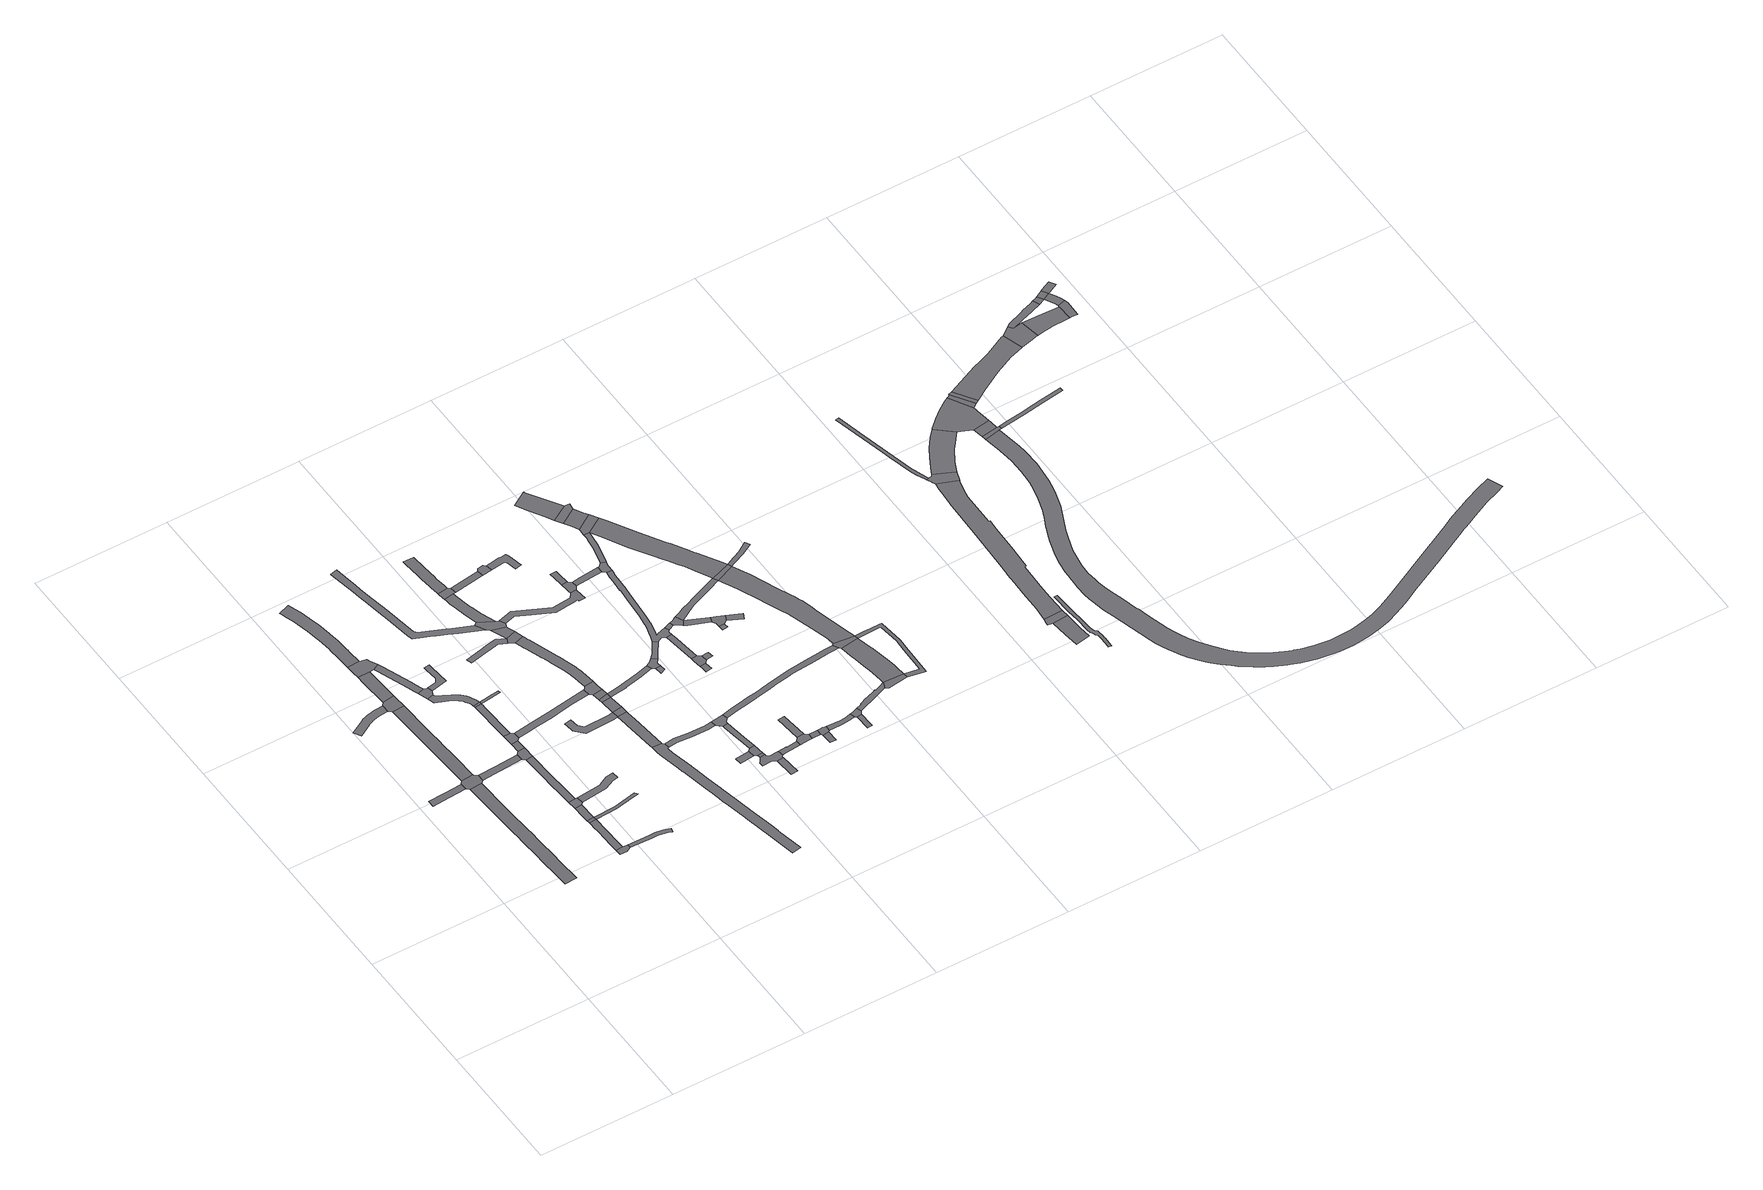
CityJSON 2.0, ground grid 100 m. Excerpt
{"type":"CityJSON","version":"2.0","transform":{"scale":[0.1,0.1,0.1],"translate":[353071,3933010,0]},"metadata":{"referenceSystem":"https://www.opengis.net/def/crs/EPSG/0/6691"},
"CityObjects":{
"road1":{"type":"Road","attributes":{"RoadStructureAttribute.sectionType":"1"},"geometry":[{"type":"MultiSurface","lod":"1","boundaries":[[[0,1,2,3,4,5]]]}]},
"road2":{"type":"Road","attributes":{"RoadStructureAttribute.sectionType":"1"},"geometry":[{"type":"MultiSurface","lod":"1","boundaries":[[[6,7,8,9,10,11,12,13,14,15,16,17,18,19,20,21,22,23,24,25,26,27,28,29,30,31,32]]]}]},
"road3":{"type":"Road","attributes":{"RoadStructureAttribute.sectionType":"1"},"geometry":[{"type":"MultiSurface","lod":"1","boundaries":[[[33,34,35,36,37,38,39,40,41,42,43,44,45,46,47,48,49,50,51,52,53]]]}]},
"road4":{"type":"Road","geometry":[{"type":"MultiSurface","lod":"1","boundaries":[[[4,18,17,54,55,56,57,58,5]]]}]},
"road5":{"type":"Road","attributes":{"RoadStructureAttribute.sectionType":"1"},"geometry":[{"type":"MultiSurface","lod":"1","boundaries":[[[59,60,61,62,63,64,65,66,58,57,67,68,69,70,71,72,73,74]]]}]},
"road6":{"type":"Road","geometry":[{"type":"MultiSurface","lod":"1","boundaries":[[[75,76,77,78,79,80]]]}]},
"road7":{"type":"Road","geometry":[{"type":"MultiSurface","lod":"1","boundaries":[[[81,82,83,53,52,59,74]]]}]},
"road8":{"type":"Road","attributes":{"RoadStructureAttribute.sectionType":"1"},"geometry":[{"type":"MultiSurface","lod":"1","boundaries":[[[78,84,85,86,87,88,89,90,91,92,93,94,79]]]}]},
"road9":{"type":"Road","attributes":{"RoadStructureAttribute.sectionType":"1"},"geometry":[{"type":"MultiSurface","lod":"1","boundaries":[[[54,95,96,97,98,55]]]}]},
"road10":{"type":"Road","attributes":{"RoadStructureAttribute.sectionType":"1"},"geometry":[{"type":"MultiSurface","lod":"1","boundaries":[[[99,100,83,82,101]]]}]},
"road11":{"type":"Road","geometry":[{"type":"MultiSurface","lod":"1","boundaries":[[[88,87,102,103]]]}]},
"road12":{"type":"Road","attributes":{"RoadStructureAttribute.sectionType":"1"},"geometry":[{"type":"MultiSurface","lod":"1","boundaries":[[[104,105,106,107,108,109,103,102]]]}]},
"road13":{"type":"Road","geometry":[{"type":"MultiSurface","lod":"1","boundaries":[[[110,106,105,111,112,113,114]]]}]},
"road14":{"type":"Road","geometry":[{"type":"MultiSurface","lod":"1","boundaries":[[[115,116,117,118,119,120,121,122,99,101]]]}]},
"road15":{"type":"Road","attributes":{"RoadStructureAttribute.sectionType":"1"},"geometry":[{"type":"MultiSurface","lod":"1","boundaries":[[[123,124,125,126,127,128,129,130,131,132,133,134,135,136,137,138,139,140,141,142,143,121,120,144,145,146,147,148,149,150,151,152,153,154,155,156,157,158,159,160,161,162,163]]]}]},
"road16":{"type":"Road","attributes":{"RoadStructureAttribute.sectionType":"1"},"geometry":[{"type":"MultiSurface","lod":"1","boundaries":[[[164,165,166,167,168,169,170,171,172,173,174,175,110,114]]]}]},
"road17":{"type":"Road","attributes":{"RoadStructureAttribute.sectionType":"1"},"geometry":[{"type":"MultiSurface","lod":"1","boundaries":[[[176,177,178,179,180,181,182,183,184,77,76]]]}]},
"road18":{"type":"Road","attributes":{"RoadStructureAttribute.sectionType":"1"},"geometry":[{"type":"MultiSurface","lod":"1","boundaries":[[[185,186,187,188,189,190,191,192,193,116,115]]]}]},
"road19":{"type":"Road","geometry":[{"type":"MultiSurface","lod":"1","boundaries":[[[97,96,170,169,194,195]]]}]},
"road20":{"type":"Road","geometry":[{"type":"MultiSurface","lod":"1","boundaries":[[[196,190,189,197,198,199,200]]]}]},
"road21":{"type":"Road","attributes":{"RoadStructureAttribute.sectionType":"1"},"geometry":[{"type":"MultiSurface","lod":"1","boundaries":[[[201,195,194,202]]]}]},
"road22":{"type":"Road","attributes":{"RoadStructureAttribute.sectionType":"1"},"geometry":[{"type":"MultiSurface","lod":"1","boundaries":[[[87,203,204,205,206,207,208,102]]]}]},
"road23":{"type":"Road","geometry":[{"type":"MultiSurface","lod":"1","boundaries":[[[209,210,211,212,201,202]]]}]},
"road24":{"type":"Road","attributes":{"RoadStructureAttribute.sectionType":"1"},"geometry":[{"type":"MultiSurface","lod":"1","boundaries":[[[197,213,214,215,216,217,218,219,220,221,222,223,224,225,226,227,228,229,230,231,232,233,234,235,236,237,238,239,240,241,198]]]}]},
"road25":{"type":"Road","attributes":{"RoadStructureAttribute.sectionType":"1"},"geometry":[{"type":"MultiSurface","lod":"1","boundaries":[[[111,242,243,244,245,246,247,248,249,112]]]}]},
"road26":{"type":"Road","attributes":{"RoadStructureAttribute.sectionType":"1"},"geometry":[{"type":"MultiSurface","lod":"1","boundaries":[[[250,251,252,253,254,255,212,211,256,257,258]]]}]},
"road27":{"type":"Road","attributes":{"RoadStructureAttribute.sectionType":"1"},"geometry":[{"type":"MultiSurface","lod":"1","boundaries":[[[199,259,260,261,262,263,264,265,266,200]]]}]},
"road28":{"type":"Road","geometry":[{"type":"MultiSurface","lod":"1","boundaries":[[[226,267,250,258,227]]]}]},
"road29":{"type":"Road","geometry":[{"type":"MultiSurface","lod":"1","boundaries":[[[258,268,269,270,271,272,227]]]}]},
"road30":{"type":"Road","attributes":{"RoadStructureAttribute.sectionType":"1"},"geometry":[{"type":"MultiSurface","lod":"1","boundaries":[[[209,273,274,275,276,277,278,279,280,281,282,210]]]}]},
"road31":{"type":"Road","attributes":{"RoadStructureAttribute.sectionType":"1"},"geometry":[{"type":"MultiSurface","lod":"1","boundaries":[[[283,284,285,286,287,288,289,290,291,292,293]]]}]},
"road32":{"type":"Road","attributes":{"RoadStructureAttribute.sectionType":"1"},"geometry":[{"type":"MultiSurface","lod":"1","boundaries":[[[294,295,296,297,298,299,300,301,302,303,304,305,306,307,308,309,310,311,312,313,314,315,316,317,318,319,320,321]]]}]},
"road33":{"type":"Road","attributes":{"RoadStructureAttribute.sectionType":"1"},"geometry":[{"type":"MultiSurface","lod":"1","boundaries":[[[322,323,324,325,326,327,328,329,330,331]]]}]},
"road34":{"type":"Road","attributes":{"RoadStructureAttribute.sectionType":"1"},"geometry":[{"type":"MultiSurface","lod":"1","boundaries":[[[332,333,334,335,336,337,338,339,340,341,342,343,344,345,346,347,348,349,350,351,352,353,354,355,356,357,358,359,360,361,362,363,364,365,366,367,368,369]]]}]},
"road35":{"type":"Road","geometry":[{"type":"MultiSurface","lod":"1","boundaries":[[[368,370,371,372,373,292,374,375,376,369]]]}]},
"road36":{"type":"Road","geometry":[{"type":"MultiSurface","lod":"1","boundaries":[[[377,378,293,292,373]]]}]},
"road37":{"type":"Road","attributes":{"RoadStructureAttribute.sectionType":"1"},"geometry":[{"type":"MultiSurface","lod":"1","boundaries":[[[378,379,380,381,293]]]}]},
"road38":{"type":"Road","geometry":[{"type":"MultiSurface","lod":"1","boundaries":[[[382,381,380,383]]]}]},
"road39":{"type":"Road","attributes":{"RoadStructureAttribute.sectionType":"1"},"geometry":[{"type":"MultiSurface","lod":"1","boundaries":[[[384,382,383,385]]]}]},
"road40":{"type":"Road","geometry":[{"type":"MultiSurface","lod":"1","boundaries":[[[386,387,388,389,279,278,384,385]]]}]},
"road41":{"type":"Road","geometry":[{"type":"MultiSurface","lod":"1","boundaries":[[[309,308,390,391,392,393,394,395]]]}]},
"road42":{"type":"Road","attributes":{"RoadStructureAttribute.sectionType":"1"},"geometry":[{"type":"MultiSurface","lod":"1","boundaries":[[[396,391,390,397,331,398]]]}]},
"road43":{"type":"Road","geometry":[{"type":"MultiSurface","lod":"1","boundaries":[[[331,330,399,400,398]]]}]},
"road44":{"type":"Road","attributes":{"RoadStructureAttribute.sectionType":"1"},"geometry":[{"type":"MultiSurface","lod":"1","boundaries":[[[394,401,402,403,404,405,406,407,408,409,410,411,412,413,395]]]}]},
"road45":{"type":"Road","attributes":{"RoadStructureAttribute.sectionType":"1"},"geometry":[{"type":"MultiSurface","lod":"1","boundaries":[[[387,414,415,416,417,418,419,420,421,422,423,424,425,426,400,399,427,428,429,430,431,432,433,434,435,436,437,438,439,440,441,388]]]}]},
"road46":{"type":"Road","geometry":[{"type":"MultiSurface","lod":"1","boundaries":[[[442,443,408,407,444,445,446]]]}]},
"road47":{"type":"Road","attributes":{"RoadStructureAttribute.sectionType":"1"},"geometry":[{"type":"MultiSurface","lod":"1","boundaries":[[[447,448,449,450,451,452,453,454,455,456,457,458,459,460,442,446]]]}]},
"road48":{"type":"Road","attributes":{"RoadStructureAttribute.sectionType":"1"},"geometry":[{"type":"MultiSurface","lod":"1","boundaries":[[[366,461,462,463,464,465,466,467,468,367]]]}]},
"road49":{"type":"Road","geometry":[{"type":"MultiSurface","lod":"1","boundaries":[[[469,470,471,472,473,474]]]}]},
"road50":{"type":"Road","attributes":{"RoadStructureAttribute.sectionType":"1"},"geometry":[{"type":"MultiSurface","lod":"1","boundaries":[[[475,445,444,476,477]]]}]},
"road51":{"type":"Road","attributes":{"RoadStructureAttribute.sectionType":"1"},"geometry":[{"type":"MultiSurface","lod":"1","boundaries":[[[478,479,480,481,482,483,484,485,486,487,488,383,380]]]}]},
"road52":{"type":"Road","attributes":{"RoadStructureAttribute.sectionType":"1"},"geometry":[{"type":"MultiSurface","lod":"1","boundaries":[[[489,490,491,492]]]}]},
"road53":{"type":"Road","geometry":[{"type":"MultiSurface","lod":"1","boundaries":[[[490,489,493,494,469,474]]]}]},
"road54":{"type":"Road","geometry":[{"type":"MultiSurface","lod":"1","boundaries":[[[495,496,492,491,497,498,499,500,501,502,503,504,505,506]]]}]},
"road55":{"type":"Road","attributes":{"RoadStructureAttribute.sectionType":"1"},"geometry":[{"type":"MultiSurface","lod":"1","boundaries":[[[507,508,509,510,494,493,511,512]]]}]},
"road56":{"type":"Road","attributes":{"RoadStructureAttribute.sectionType":"1"},"geometry":[{"type":"MultiSurface","lod":"1","boundaries":[[[513,514,503,502]]]}]},
"road57":{"type":"Road","geometry":[{"type":"MultiSurface","lod":"1","boundaries":[[[515,465,464,516,507,512,517,518]]]}]},
"road58":{"type":"Road","attributes":{"RoadStructureAttribute.sectionType":"1"},"geometry":[{"type":"MultiSurface","lod":"1","boundaries":[[[519,520,521,522,523,393,392,524,525,526,527,528,529,530,531,532,533]]]}]},
"road59":{"type":"Road","attributes":{"RoadStructureAttribute.sectionType":"1"},"geometry":[{"type":"MultiSurface","lod":"1","boundaries":[[[476,534,535,536,537,477]]]}]},
"road60":{"type":"Road","geometry":[{"type":"MultiSurface","lod":"1","boundaries":[[[538,539,540,541]]]}]},
"road61":{"type":"Road","geometry":[{"type":"MultiSurface","lod":"1","boundaries":[[[542,485,484,541,540,543,544,545,546]]]}]},
"road62":{"type":"Road","attributes":{"RoadStructureAttribute.sectionType":"1"},"geometry":[{"type":"MultiSurface","lod":"1","boundaries":[[[505,547,548,549,550,551,552,553,506]]]}]},
"road63":{"type":"Road","attributes":{"RoadStructureAttribute.sectionType":"1"},"geometry":[{"type":"MultiSurface","lod":"1","boundaries":[[[534,554,555,556,557,558,559,560,561,562,563,564,565,535]]]}]},
"road64":{"type":"Road","geometry":[{"type":"MultiSurface","lod":"1","boundaries":[[[566,567,568,546,545,569,570,571,572,573]]]}]},
"road65":{"type":"Road","geometry":[{"type":"MultiSurface","lod":"1","boundaries":[[[574,575,576,549,548,577,578,579]]]}]},
"road66":{"type":"Road"},
"road67":{"type":"Road","attributes":{"RoadStructureAttribute.sectionType":"1"},"geometry":[{"type":"MultiSurface","lod":"1","boundaries":[[[580,581,576,575]]]}]},
"road68":{"type":"Road","geometry":[{"type":"MultiSurface","lod":"1","boundaries":[[[582,583,584,585,533,532,586,587,588,589]]]}]},
"road69":{"type":"Road","attributes":{"RoadStructureAttribute.sectionType":"1"},"geometry":[{"type":"MultiSurface","lod":"1","boundaries":[[[582,590,591,592,593,583]]]}]},
"road70":{"type":"Road","attributes":{"RoadStructureAttribute.sectionType":"1"},"geometry":[{"type":"MultiSurface","lod":"1","boundaries":[[[594,595,596,597,598,599]]]}]},
"road71":{"type":"Road","attributes":{"RoadStructureAttribute.sectionType":"1"},"geometry":[{"type":"MultiSurface","lod":"1","boundaries":[[[578,600,601,579]]]}]},
"road72":{"type":"Road","geometry":[{"type":"MultiSurface","lod":"1","boundaries":[[[602,599,598,603,604,605,606]]]}]},
"road73":{"type":"Road","attributes":{"RoadStructureAttribute.sectionType":"1"},"geometry":[{"type":"MultiSurface","lod":"1","boundaries":[[[605,607,608,609,610,606]]]}]},
"road74":{"type":"Road","attributes":{"RoadStructureAttribute.sectionType":"1"},"geometry":[{"type":"MultiSurface","lod":"1","boundaries":[[[611,612,613,614]]]}]},
"road75":{"type":"Road","geometry":[{"type":"MultiSurface","lod":"1","boundaries":[[[615,616,617,618,601,600,619,614,613,620]]]}]},
"road76":{"type":"Road","geometry":[{"type":"MultiSurface","lod":"1","boundaries":[[[621,622,604,603]]]}]},
"road77":{"type":"Road","attributes":{"RoadStructureAttribute.sectionType":"1"},"geometry":[{"type":"MultiSurface","lod":"1","boundaries":[[[623,624,625,626,627,628,629,630,631,632,633,634,635,636,637,638,639,640,641,642,643,644,645,646,647,648,649,650,651,652,653,654,572,655,656,657,609,608,658,659]]]}]},
"road78":{"type":"Road","attributes":{"RoadStructureAttribute.sectionType":"1"},"geometry":[{"type":"MultiSurface","lod":"1","boundaries":[[[588,660,661,662,589]]]}]},
"road79":{"type":"Road","geometry":[{"type":"MultiSurface","lod":"1","boundaries":[[[663,664,623,659]]]}]},
"road80":{"type":"Road","geometry":[{"type":"MultiSurface","lod":"1","boundaries":[[[665,666,667,668,664,663,669,670,671,672]]]}]},
"road81":{"type":"Road","attributes":{"RoadStructureAttribute.sectionType":"1"},"geometry":[{"type":"MultiSurface","lod":"1","boundaries":[[[673,674,675,676,677,678,679,615,620]]]}]},
"road82":{"type":"Road","attributes":{"RoadStructureAttribute.sectionType":"1"},"geometry":[{"type":"MultiSurface","lod":"1","boundaries":[[[680,681,682,683,684,685,686,687,688,689,690,691,692,693,515,518,694,695,696,697,698,699,700,701,702,703,704,705,706,707,708,709,710,711]]]}]},
"road83":{"type":"Road","geometry":[{"type":"MultiSurface","lod":"1","boundaries":[[[712,713,714,715,716,717,718,661,660,639,638]]]}]},
"road84":{"type":"Road","attributes":{"RoadStructureAttribute.sectionType":"1"},"geometry":[{"type":"MultiSurface","lod":"1","boundaries":[[[670,719,720,721,722,671]]]}]},
"road85":{"type":"Road","attributes":{"RoadStructureAttribute.sectionType":"1"},"geometry":[{"type":"MultiSurface","lod":"1","boundaries":[[[723,724,725,726,727,728]]]}]},
"road86":{"type":"Road","geometry":[{"type":"MultiSurface","lod":"1","boundaries":[[[729,730,677,676,728,727,731,732]]]}]},
"road87":{"type":"Road","geometry":[{"type":"MultiSurface","lod":"1","boundaries":[[[733,734,735,736]]]}]},
"road88":{"type":"Road","geometry":[{"type":"MultiSurface","lod":"1","boundaries":[[[737,738,721,720,739,736,735,740,741]]]}]},
"road89":{"type":"Road","attributes":{"RoadStructureAttribute.sectionType":"1"},"geometry":[{"type":"MultiSurface","lod":"1","boundaries":[[[742,743,744,745,746,747,748,749,750,751]]]}]},
"road90":{"type":"Road","attributes":{"RoadStructureAttribute.sectionType":"1"},"geometry":[{"type":"MultiSurface","lod":"1","boundaries":[[[671,752,753,754,755,756,757,758,759,760,761,762,763,764,672]]]}]},
"road91":{"type":"Road","geometry":[{"type":"MultiSurface","lod":"1","boundaries":[[[765,766,767,742,751]]]}]},
"road92":{"type":"Road","attributes":{"RoadStructureAttribute.sectionType":"1"},"geometry":[{"type":"MultiSurface","lod":"1","boundaries":[[[768,769,766,765,770,771,772]]]}]},
"road93":{"type":"Road","attributes":{"RoadStructureAttribute.sectionType":"1"},"geometry":[{"type":"MultiSurface","lod":"1","boundaries":[[[773,774,737,741]]]}]},
"road94":{"type":"Road","geometry":[{"type":"MultiSurface","lod":"1","boundaries":[[[771,775,776,777,778,772]]]}]},
"road95":{"type":"Road","attributes":{"RoadStructureAttribute.sectionType":"1"},"geometry":[{"type":"MultiSurface","lod":"1","boundaries":[[[779,780,781,782,783,784,785,786,787,788,789,790,791,792,793,794,795,729,732]]]}]},
"road96":{"type":"Road","attributes":{"RoadStructureAttribute.sectionType":"1"},"geometry":[{"type":"MultiSurface","lod":"1","boundaries":[[[715,796,797,777,798,799,800,801,802,803,804,805,806,807,808,758,809,810,811,812,813,814,815,816,817,818,819,778,777,776,820,821,822,823,824,716]]]}]},
"road97":{"type":"Road","geometry":[{"type":"MultiSurface","lod":"1","boundaries":[[[785,784,825,826,827]]]}]},
"road98":{"type":"Road","geometry":[{"type":"MultiSurface","lod":"1","boundaries":[[[809,758,757,828]]]}]},
"road99":{"type":"Road","attributes":{"RoadStructureAttribute.sectionType":"1"},"geometry":[{"type":"MultiSurface","lod":"1","boundaries":[[[757,829,830,831,832,833,834,835,836,837,838,839,840,841,842,843,844,845,846,847,848,849,850,851,828]]]}]},
"road100":{"type":"Road","attributes":{"RoadStructureAttribute.sectionType":"1"},"geometry":[{"type":"MultiSurface","lod":"1","boundaries":[[[852,853,854,855,856,857,858,785,827,859,860,861,862,863,864,865,866,867]]]}]},
"road101":{"type":"Road","geometry":[{"type":"MultiSurface","lod":"1","boundaries":[[[852,867,839,838,680,711]]]}]},
"road102":{"type":"Road","attributes":{"RoadStructureAttribute.sectionType":"1"},"geometry":[{"type":"MultiSurface","lod":"1","boundaries":[[[868,869,870,871,872,873,874,875,827,826,876,877,878,879,880,881,882,883,884,839,867]]]}]},
"road103":{"type":"Road","attributes":{"RoadStructureAttribute.sectionType":"1"},"geometry":[{"type":"MultiSurface","lod":"1","boundaries":[[[885,886,887,888,889,890,891,809,828]]]}]},
"road104":{"type":"Road","attributes":{"function":"3","RoadStructureAttribute.sectionType":"1"},"geometry":[{"type":"MultiSurface","lod":"1","boundaries":[[[892,893,894,895,896,897,898]]]}]},
"road105":{"type":"Road","geometry":[{"type":"MultiSurface","lod":"1","boundaries":[[[899,900,901,902,903,898,897,904]]]}]},
"road106":{"type":"Road","attributes":{"RoadStructureAttribute.sectionType":"1"},"geometry":[{"type":"MultiSurface","lod":"1","boundaries":[[[905,906,907,908,909,910,911,912,913,914,915,916,917,918,919,920,921,922,923,924,925,926,927,928,929,930,931,932,933,934,935]]]}]},
"road107":{"type":"Road","attributes":{"RoadStructureAttribute.sectionType":"1"},"geometry":[{"type":"MultiSurface","lod":"1","boundaries":[[[936,937,938,939,940,941,942,943,944,945,946,947,948,949,950,951,952,953,954,955,956,957,958,959,960,961,962,963,899,904]]]}]},
"road108":{"type":"Road","attributes":{"RoadStructureAttribute.sectionType":"1"},"geometry":[{"type":"MultiSurface","lod":"1","boundaries":[[[964,965,966,967,968,969,970,971,972,973,974,975,976]]]}]},
"road109":{"type":"Road","geometry":[{"type":"MultiSurface","lod":"1","boundaries":[[[977,978,979,964,976,980,981,952,951,982]]]}]},
"road110":{"type":"Road","attributes":{"function":"3","RoadStructureAttribute.sectionType":"1"},"geometry":[{"type":"MultiSurface","lod":"1","boundaries":[[[983,984,985,986,977,982,987,988,989,990,991]]]}]},
"road111":{"type":"Road","attributes":{"function":"3","RoadStructureAttribute.sectionType":"1"},"geometry":[{"type":"MultiSurface","lod":"1","boundaries":[[[990,992,993,994,995,996,997,998,999,1000,1001,1002,1003,991]]]}]},
"road112":{"type":"Road","attributes":{"RoadStructureAttribute.sectionType":"1"},"geometry":[{"type":"MultiSurface","lod":"1","boundaries":[[[1004,1005,994,993,1006]]]}]},
"road113":{"type":"Road","geometry":[{"type":"MultiSurface","lod":"1","boundaries":[[[1007,1008,1009,1004,1006,1010]]]}]},
"road114":{"type":"Road","geometry":[{"type":"MultiSurface","lod":"1","boundaries":[[[997,1011,1012,998]]]}]},
"road115":{"type":"Road","geometry":[{"type":"MultiSurface","lod":"1","boundaries":[[[1012,1011,1013,1014,1015]]]}]},
"road116":{"type":"Road","attributes":{"RoadStructureAttribute.sectionType":"1"},"geometry":[{"type":"MultiSurface","lod":"1","boundaries":[[[1016,1017,1018,1019,1020,1021,1022,1023,1024,1009,1008]]]}]},
"road117":{"type":"Road","attributes":{"function":"3","RoadStructureAttribute.sectionType":"1"},"geometry":[{"type":"MultiSurface","lod":"1","boundaries":[[[1013,1025,1026,1027,1028,1029,1030,1031,1032,1033,1034,1035,1036,1037,1038,1014]]]}]},
"road118":{"type":"Road","attributes":{"RoadStructureAttribute.sectionType":"1"},"geometry":[{"type":"MultiSurface","lod":"1","boundaries":[[[1039,1040,1041,1042,1043,1044,1045,1046,1047,1048,1049,1050,1051,1052,1053,1054,1055,1056,1057,1058,1059,1060,1061,1062,1063,1064,1065,1066,1067,1068,1069,1070,1071,1072,1073,1074,1075,1076,1077,1078,1079,1080,1081,1082,1083,1084,1085,1086,1087,1088,1089,1090,1091,1092,1093,1094,1095,1096,1097,1098,1099,1100,1101,1102,1103,1104,1105,1106,1107,1108,1109,1110,1111,1112,1113,1114,1115,1116,1117,1118,1119,1120,1121,1122,1123,1124,1125,1126,1127,1128,1129,1130,1131,1132,1133,1134,1135,1136,1137,1138,1139,1140,1141,1142,1143,1144,1145,1146,1147,1148,1149,1150,1151,1152,1153,1154,1155,1156,1157,1158,1159,1160,1161,1162,1163,1164,1165,1166,1167,1168,1169,1170,1171,1172,1173,1174,1175,1176,1177,1007,1010]]]}]},
"road119":{"type":"Road","geometry":[{"type":"MultiSurface","lod":"1","boundaries":[[[1178,1179,1180,1033,1032,1181,1182,1183]]]}]},
"road120":{"type":"Road","attributes":{"RoadStructureAttribute.sectionType":"1"},"geometry":[{"type":"MultiSurface","lod":"1","boundaries":[[[1184,1185,1186,1187,1188,1180,1179,1189,1190,1191,1192,1193]]]}]},
"road121":{"type":"Road","attributes":{"function":"3","RoadStructureAttribute.sectionType":"1"},"geometry":[{"type":"MultiSurface","lod":"1","boundaries":[[[1194,1195,1196,1197,1198,1178,1183,1199,1200,1201,1202,1203,1204]]]}]},
"road122":{"type":"Road","attributes":{"RoadStructureAttribute.sectionType":"1"},"geometry":[{"type":"MultiSurface","lod":"1","boundaries":[[[1205,1206,1207,1184,1193,1208,1205,1209,1210,1211,1212,1213,1214,1215]]]}]},
"road123":{"type":"Road","geometry":[{"type":"MultiSurface","lod":"1","boundaries":[[[1216,1206,1205,1215]]]}]},
"road124":{"type":"Road","geometry":[{"type":"MultiSurface","lod":"1","boundaries":[[[1217,1218,1219,1212,1211,1194,1204]]]}]},
"road125":{"type":"Road","attributes":{"RoadStructureAttribute.sectionType":"7"},"geometry":[{"type":"MultiSurface","lod":"1","boundaries":[[[1220,1221,1222,1223,1216,1215]]]}]}
},
"vertices":[
[211,2028,0],[81,2020,0],[83,1970,0],[214,1978,0],[340,1986,0],[337,2036,0],
[503,1123,0],[503,1130,0],[500,1185,0],[497,1231,0],[495,1258,0],[494,1269,0],[489,1351,0],[485,1432,0],[482,1472,0],[470,1665,0],[467,1714,0],[452,1971,0],[363,1966,0],[370,1833,0],[377,1710,0],[380,1666,0],[383,1617,0],[387,1554,0],[392,1479,0],[393,1468,0],[398,1385,0],[405,1258,0],[406,1245,0],[410,1179,0],[418,1039,0],[424,936,0],[514,940,0],
[231,2886,0],[207,2883,0],[186,2879,0],[164,2874,0],[144,2867,0],[122,2858,0],[102,2848,0],[2,2789,0],[33,2737,0],[124,2791,0],[132,2796,0],[147,2803,0],[161,2809,0],[164,2810,0],[181,2816,0],[200,2822,0],[218,2825,0],[235,2827,0],[246,2827,0],[290,2831,0],[287,2889,0],
[473,1993,0],[471,2043,0],[446,2064,0],[446,2068,0],[358,2059,0],
[313,2811,0],[328,2560,0],[329,2550,0],[331,2518,0],[336,2436,0],[337,2413,0],[344,2310,0],[346,2263,0],[436,2257,0],[433,2315,0],[429,2373,0],[424,2450,0],[420,2507,0],[419,2522,0],[417,2566,0],[403,2816,0],
[911,966,0],[947,983,0],[947,1013,0],[909,1014,0],[859,1012,0],[860,966,0],
[396,2918,0],[395,2928,0],[307,2913,0],
[907,1065,0],[902,1200,0],[898,1307,0],[897,1311,0],[846,1305,0],[846,1302,0],[849,1244,0],[850,1219,0],[851,1198,0],[853,1149,0],[857,1061,0],
[614,2002,0],[782,2013,0],[781,2062,0],[610,2052,0],
[291,3185,0],[294,3127,0],[381,3190,0],
[895,1334,0],[844,1331,0],
[895,1346,0],[887,1468,0],[836,1465,0],[837,1449,0],[839,1408,0],[843,1347,0],
[831,1532,0],[903,1487,0],[898,1537,0],[883,1535,0],[882,1535,0],
[414,3193,0],[459,3214,0],[431,3273,0],[424,3289,0],[376,3300,0],[374,3300,0],[284,3295,0],[288,3238,0],
[176,3932,0],[181,3917,0],[194,3875,0],[205,3839,0],[207,3831,0],[218,3789,0],[229,3746,0],[239,3701,0],[248,3657,0],[255,3614,0],[262,3568,0],[268,3524,0],[271,3497,0],[271,3493,0],[272,3479,0],[274,3452,0],[275,3434,0],[276,3421,0],[278,3398,0],[282,3328,0],[282,3322,0],[367,3413,0],[366,3426,0],[365,3440,0],[365,3445,0],[364,3451,0],[361,3486,0],[358,3533,0],[352,3580,0],[347,3609,0],[345,3626,0],[343,3637,0],[337,3673,0],[328,3719,0],[317,3764,0],[306,3811,0],[304,3818,0],[294,3855,0],[279,3901,0],[266,3945,0],[259,3963,0],
[881,1551,0],[874,1660,0],[864,1793,0],[864,1808,0],[857,1972,0],[856,1996,0],[805,1993,0],[814,1793,0],[818,1735,0],[821,1692,0],[823,1661,0],[830,1547,0],
[1115,980,0],[1152,979,0],[1200,973,0],[1223,965,0],[1251,956,0],[1260,985,0],[1207,1002,0],[1154,1009,0],[1116,1010,0],
[426,3162,0],[512,2934,0],[528,2890,0],[537,2866,0],[538,2861,0],[586,2877,0],[577,2906,0],[553,2971,0],[474,3181,0],
[852,2088,0],[802,2086,0],
[612,2867,0],[563,2786,0],[611,2802,0],[626,2830,0],[617,2868,0],
[799,2160,0],[849,2163,0],
[990,1316,0],[1064,1320,0],[1095,1326,0],[1244,1355,0],[1227,1376,0],[1060,1341,0],
[869,2184,0],[868,2234,0],[845,2248,0],[795,2246,0],
[580,2733,0],[646,2707,0],[689,2690,0],[701,2684,0],[713,2675,0],[724,2666,0],[735,2656,0],[744,2644,0],[752,2632,0],[760,2620,0],[768,2608,0],[773,2594,0],[777,2580,0],[778,2576,0],[828,2585,0],[825,2594,0],[820,2611,0],[812,2628,0],[804,2644,0],[796,2659,0],[785,2676,0],[771,2690,0],[757,2704,0],[743,2715,0],[730,2725,0],[712,2735,0],[684,2750,0],[662,2762,0],[616,2786,0],
[1100,1507,0],[1170,1543,0],[1213,1549,0],[1207,1599,0],[1175,1594,0],[1155,1592,0],[1085,1556,0],[1083,1555,0],
[780,2563,0],[781,2545,0],[782,2529,0],[782,2521,0],[791,2315,0],[793,2276,0],[832,2533,0],[832,2547,0],[830,2567,0],
[687,2844,0],[751,2858,0],[736,3010,0],[733,3034,0],[693,3031,0],[695,3008,0],[704,2911,0],[686,2884,0],
[780,2566,0],
[869,2572,0],[984,2587,0],[982,2606,0],[890,2593,0],[868,2590,0],
[953,2195,0],[1011,2203,0],[1149,2222,0],[1235,2237,0],[1320,2251,0],[1453,2268,0],[1445,2318,0],[1412,2313,0],[1148,2272,0],[1031,2256,0],
[1466,2046,0],[1276,2037,0],[1243,2075,0],[1235,2138,0],[1183,2131,0],[1192,2062,0],[1194,2052,0],[1253,1984,0],[1472,1995,0],[1502,2000,0],[1497,2052,0],
[639,4021,0],[672,3838,0],[678,3805,0],[689,3739,0],[697,3694,0],[720,3560,0],[723,3540,0],[758,3331,0],[765,3288,0],[812,3268,0],[875,3242,0],[909,3227,0],[978,3198,0],[1045,3169,0],[1206,3103,0],[1168,3172,0],[1033,3229,0],[996,3245,0],[826,3317,0],[808,3341,0],[770,3567,0],[769,3572,0],[742,3728,0],[728,3812,0],[711,3908,0],[705,3948,0],[686,4060,0],[634,4048,0],
[1210,2998,0],[1129,2983,0],[1087,2973,0],[961,2943,0],[973,2903,0],[1095,2930,0],[1135,2939,0],[1200,2951,0],[1259,2924,0],[1279,2966,0],
[1545,1601,0],[1551,1571,0],[1585,1405,0],[1591,1373,0],[1593,1363,0],[1635,1163,0],[1647,1103,0],[1669,998,0],[1678,957,0],[1687,910,0],[1704,831,0],[1712,789,0],[1755,585,0],[1777,476,0],[1784,439,0],[1795,384,0],[1867,399,0],[1825,600,0],[1825,603,0],[1813,661,0],[1772,854,0],[1767,881,0],[1762,905,0],[1746,978,0],[1719,1113,0],[1718,1118,0],[1695,1227,0],[1670,1347,0],[1668,1359,0],[1664,1377,0],[1664,1380,0],[1663,1381,0],[1628,1549,0],[1620,1595,0],[1632,1597,0],[1626,1638,0],[1612,1653,0],[1540,1653,0],
[1589,1875,0],[1583,1925,0],[1576,1991,0],[1574,2008,0],[1511,1919,0],[1512,1907,0],[1538,1671,0],
[1571,2044,0],[1569,2060,0],
[1562,2124,0],[1557,2169,0],[1486,2162,0],
[1482,2192,0],[1553,2208,0],
[1476,2249,0],[1548,2257,0],
[1542,2305,0],[1538,2348,0],[1467,2340,0],[1457,2320,0],
[1229,3080,0],[1329,3054,0],[1342,3081,0],[1321,3122,0],[1298,3129,0],[1191,3191,0],
[1340,3027,0],[1232,3073,0],[1352,2991,0],
[1302,2905,0],[1373,2928,0],
[1296,3135,0],[1295,3138,0],[1261,3236,0],[1236,3317,0],[1235,3320,0],[1220,3378,0],[1202,3480,0],[1129,3469,0],[1132,3446,0],[1137,3420,0],[1145,3378,0],[1148,3364,0],[1164,3298,0],
[1529,2424,0],[1525,2450,0],[1523,2469,0],[1516,2501,0],[1512,2517,0],[1501,2558,0],[1489,2595,0],[1481,2620,0],[1469,2656,0],[1467,2663,0],[1390,2877,0],[1386,2888,0],[1378,2913,0],[1317,2863,0],[1326,2838,0],[1333,2821,0],[1378,2700,0],[1379,2698,0],[1397,2645,0],[1399,2639,0],[1415,2592,0],[1434,2530,0],[1442,2501,0],[1444,2493,0],[1449,2468,0],[1456,2433,0],[1460,2400,0],[1464,2368,0],
[1120,3535,0],[1127,3483,0],[1222,3483,0],[1215,3532,0],[1195,3545,0],
[1191,3575,0],[1183,3653,0],[1182,3657,0],[1182,3667,0],[1171,3785,0],[1162,3890,0],[1082,3891,0],[1095,3777,0],[1095,3774,0],[1097,3754,0],[1102,3692,0],[1105,3664,0],[1117,3563,0],[1118,3556,0],
[1701,1607,0],[1803,1596,0],[1931,1593,0],[1987,1601,0],[1981,1640,0],[1928,1633,0],[1806,1636,0],[1701,1648,0],
[2044,1293,0],[1985,1287,0],[1937,1282,0],[1942,1232,0],[1990,1237,0],[2049,1243,0],
[1305,3545,0],[1447,3516,0],[1440,3565,0],
[1594,2175,0],[1685,2189,0],[1687,2189,0],[1792,2213,0],[1819,2219,0],[1853,2228,0],[1913,2244,0],[1901,2281,0],[1811,2256,0],[1677,2227,0],[1646,2222,0],
[2111,1235,0],[2071,1230,0],[2075,1207,0],[2114,1213,0],
[2100,1317,0],[2060,1311,0],
[2134,1185,0],[2116,1199,0],[2053,1171,0],[2046,1170,0],[2049,1143,0],[2050,1136,0],[2123,1143,0],[2149,1123,0],[2199,1127,0],[2198,1137,0],[2208,1151,0],[2203,1192,0],
[2022,1566,0],[2026,1550,0],[2045,1416,0],[2048,1398,0],[2085,1420,0],[2063,1572,0],
[2162,976,0],[2212,980,0],
[2076,1653,0],[2009,1582,0],[2061,1589,0],[2086,1614,0],
[1833,3078,0],[1811,3050,0],[1676,3036,0],[1551,3094,0],[1426,3152,0],[1423,3104,0],[1522,3058,0],[1668,2990,0],[1820,3006,0],[1835,3007,0],[1846,3008,0],[1847,2995,0],[1892,3000,0],[1884,3089,0],[1838,3085,0],
[1522,3527,0],[1514,3577,0],[1496,3594,0],[1454,3584,0],
[1942,2176,0],[1981,2192,0],[1976,2234,0],[1935,2229,0],
[1935,2298,0],[1971,2267,0],[1987,2287,0],[1991,2293,0],[1955,2317,0],
[2243,1154,0],[2352,1165,0],[2348,1201,0],[2277,1194,0],[2266,1193,0],[2265,1198,0],[2238,1196,0],
[1553,3532,0],[1564,3533,0],[1624,3541,0],[1639,3530,0],[1656,3452,0],[1705,3462,0],[1684,3559,0],[1677,3582,0],[1673,3596,0],[1638,3593,0],[1617,3591,0],[1546,3581,0],
[1992,2361,0],[1983,2346,0],[1981,2346,0],[2011,2323,0],[2014,2328,0],[2019,2335,0],[2076,2417,0],[2044,2439,0],
[2423,1227,0],[2422,1236,0],[2372,1231,0],[2423,1172,0],[2445,1172,0],[2445,1213,0],
[2400,1433,0],[2350,1427,0],
[1874,3180,0],[1829,3175,0],[1834,3123,0],[1836,3099,0],[1884,3093,0],[1901,3117,0],[1902,3117,0],[1897,3160,0],
[1865,3264,0],[1862,3297,0],[1817,3293,0],[1821,3255,0],
[2187,2068,0],[2192,2031,0],[2210,2034,0],[2236,2037,0],[2229,2097,0],[2184,2092,0],
[2510,1172,0],[2510,1214,0],
[2177,2151,0],[2248,2121,0],[2242,2165,0],[2218,2184,0],[2174,2178,0],
[2193,2378,0],[2186,2429,0],[2142,2424,0],[2143,2417,0],
[2523,1078,0],[2569,1078,0],[2565,1163,0],[2520,1154,0],
[2577,1213,0],[2561,1214,0],[2555,1215,0],[2533,1214,0],[2520,1163,0],[2574,1173,0],
[2303,2126,0],[2295,2170,0],
[2179,2502,0],[2117,2481,0],[2095,2468,0],[2102,2490,0],[2123,2577,0],[2124,2586,0],[2125,2588,0],[2127,2613,0],[2132,2655,0],[2134,2677,0],[2146,2825,0],[2154,2917,0],[2154,2923,0],[2162,3064,0],[2164,3081,0],[2167,3110,0],[2129,3114,0],[2123,3067,0],[2120,3024,0],[2114,2935,0],[2119,2936,0],[2117,2918,0],[2109,2813,0],[2099,2693,0],[2098,2687,0],[2087,2596,0],[2087,2593,0],[2075,2544,0],[2064,2500,0],[2058,2481,0],[2045,2443,0],[2043,2440,0],[2078,2420,0],[2113,2439,0],[2114,2439,0],[2182,2459,0],[2190,2470,0],
[2107,3136,0],[2103,3181,0],[1961,3167,0],
[2237,2492,0],[2228,2519,0],
[2282,2543,0],[2249,2526,0],[2247,2526,0],[2232,2521,0],[2265,2475,0],[2290,2458,0],[2312,2492,0],[2286,2545,0],
[2660,1173,0],[2680,1172,0],[2731,1179,0],[2777,1185,0],[2768,1222,0],[2721,1211,0],[2683,1207,0],
[2997,1793,0],[2975,1793,0],[2943,1792,0],[2850,1781,0],[2779,1774,0],[2653,1763,0],[2619,1757,0],[2493,1736,0],[2418,1720,0],[2369,1710,0],[2346,1705,0],[2299,1698,0],[2200,1682,0],[2164,1676,0],[2179,1637,0],[2224,1643,0],[2226,1643,0],[2234,1644,0],[2341,1664,0],[2353,1666,0],[2442,1684,0],[2492,1693,0],[2500,1695,0],[2614,1715,0],[2634,1719,0],[2658,1723,0],[2783,1732,0],[2790,1733,0],[2854,1741,0],[2946,1750,0],[2975,1752,0],[3019,1754,0],
[2168,3120,0],[2169,3147,0],[2169,3161,0],[2177,3196,0],[2140,3205,0],[2135,3200,0],[2115,3182,0],
[2313,2443,0],[2458,2384,0],[2475,2424,0],[2448,2436,0],
[2794,1060,0],[2807,1061,0],[2832,1062,0],[2831,1085,0],[2827,1178,0],[2789,1176,0],
[2829,1241,0],[2789,1227,0],[2826,1187,0],[2840,1209,0],
[2481,2289,0],[2520,2291,0],[2518,2327,0],[2478,2324,0],
[2561,2385,0],[2511,2408,0],[2476,2360,0],[2536,2339,0],[2543,2344,0],
[2216,3755,0],[2178,3818,0],[2071,3987,0],[2064,3998,0],[1952,3930,0],[1959,3919,0],[1997,3851,0],[2039,3779,0],[2058,3745,0],[2096,3682,0],
[2423,2562,0],[2444,2570,0],[2450,2572,0],[2556,2614,0],[2601,2632,0],[2691,2670,0],[2673,2706,0],[2586,2669,0],[2454,2617,0],[2436,2610,0],[2430,2607,0],[2362,2582,0],[2328,2565,0],
[2128,3629,0],[2248,3702,0],[2256,3749,0],
[2281,3648,0],[2249,3701,0],[2162,3574,0],[2188,3530,0],[2308,3607,0],
[2649,2297,0],[2669,2337,0],
[2188,3517,0],[2186,3473,0],[2224,3471,0],[2345,3549,0],
[2896,1229,0],[2940,1246,0],[2950,1250,0],[3005,1270,0],[3015,1273,0],[3075,1299,0],[3094,1342,0],[3062,1329,0],[3014,1310,0],[3013,1316,0],[3000,1311,0],[2948,1293,0],[2923,1284,0],[2882,1267,0],[2876,1265,0],[2871,1263,0],[2872,1256,0],
[2211,3343,0],[2223,3437,0],[2265,3403,0],[2360,3228,0],[2423,3130,0],[2468,3059,0],[2478,3044,0],[2495,3018,0],[2509,2997,0],[2557,2921,0],[2577,2892,0],[2625,2800,0],[2669,2716,0],[2818,2756,0],[2801,2789,0],[2704,2950,0],[2696,2963,0],[2678,2994,0],[2608,3110,0],[2593,3135,0],[2587,3143,0],[2490,3304,0],[2390,3479,0],[2380,3494,0],[2184,3439,0],[2180,3411,0],[2180,3408,0],[2173,3350,0],[2141,3211,0],
[3100,1282,0],[3250,1305,0],[3246,1336,0],
[2830,2730,0],
[2756,2540,0],[2768,2513,0],[2818,2397,0],[2841,2342,0],[2871,2270,0],[2886,2232,0],[2908,2179,0],[2967,1992,0],[3007,1858,0],[3011,1806,0],[3161,1789,0],[3150,1834,0],[3097,2031,0],[3074,2125,0],[3073,2129,0],[3068,2151,0],[3050,2229,0],[3039,2252,0],[3023,2290,0],[3010,2320,0],[2968,2416,0],[2891,2606,0],[2879,2629,0],
[3033,1740,0],[3050,1635,0],[3055,1609,0],[3068,1534,0],[3078,1478,0],[3086,1416,0],[3092,1361,0],[3237,1413,0],[3235,1436,0],[3225,1500,0],[3225,1502,0],[3214,1554,0],[3199,1627,0],[3198,1633,0],[3197,1636,0],[3167,1761,0],
[3238,1763,0],[3253,1763,0],[3328,1764,0],[3347,1761,0],[3364,1605,0],[3361,1516,0],[3358,1416,0],[3355,1318,0],[3358,1283,0],[3378,1278,0],[3384,1502,0],[3387,1603,0],[3366,1790,0],[3356,1791,0],[3342,1791,0],[3249,1790,0],[3239,1790,0],
[2859,2742,0],[2953,2782,0],[3035,2830,0],[3014,2862,0],[2937,2815,0],[2847,2772,0],[2829,2763,0],
[4301,1075,0],[4316,960,0],[4424,982,0],[4424,989,0],[4413,1074,0],[4405,1207,0],[4290,1200,0],
[4260,1258,0],[4255,1232,0],[4252,1206,0],[4279,1203,0],[4287,1206,0],[4402,1265,0],
[4497,831,0],[4498,861,0],[4500,914,0],[4500,915,0],[4500,932,0],[4497,956,0],[4497,957,0],[4496,991,0],[4484,996,0],[4483,997,0],[4477,1004,0],[4474,1013,0],[4471,1019,0],[4467,1047,0],[4464,1113,0],[4454,1233,0],[4446,1395,0],[4422,1393,0],[4430,1232,0],[4437,1145,0],[4440,1033,0],[4446,1005,0],[4449,1001,0],[4456,987,0],[4466,968,0],[4473,954,0],[4476,950,0],[4477,927,0],[4477,917,0],[4476,842,0],[4476,836,0],
[4402,1266,0],[4398,1327,0],[4397,1402,0],[4396,1491,0],[4407,1719,0],[4417,1719,0],[4424,1840,0],[4426,1882,0],[4434,2099,0],[4437,2179,0],[4427,2180,0],[4430,2327,0],[4432,2434,0],[4445,2511,0],[4463,2579,0],[4467,2588,0],[4319,2641,0],[4315,2590,0],[4313,2564,0],[4304,2457,0],[4304,2450,0],[4296,2149,0],[4285,1847,0],[4277,1727,0],[4277,1722,0],[4275,1635,0],[4273,1527,0],[4268,1363,0],
[4314,2712,0],[4303,2728,0],[4268,2821,0],[4263,2834,0],[4166,3246,0],[4114,3469,0],[4088,3463,0],[4185,3058,0],[4200,2995,0],[4247,2810,0],[4264,2770,0],[4288,2714,0],[4293,2703,0],
[4345,2729,0],[4339,2717,0],[4337,2713,0],[4307,2670,0],[4309,2665,0],[4491,2658,0],
[4510,3002,0],[4456,2928,0],[4414,2861,0],[4371,2782,0],[4529,2741,0],[4588,2838,0],[4601,2854,0],[4682,2957,0],[4560,3060,0],
[4729,2937,0],[4784,2913,0],[4909,2931,0],[4893,3044,0],[4891,3059,0],[4888,3079,0],[4792,3242,0],[4763,3225,0],[4695,3178,0],[4631,3126,0],[4609,3106,0],[4566,3067,0],
[4919,2855,0],[4910,2920,0],[4797,2834,0],
[4920,2824,0],[4940,2827,0],[4937,2853,0],[4802,2804,0],
[4922,3101,0],[4819,3258,0],
[4945,3117,0],[4844,3271,0],[4817,3266,0],
[4941,2827,0],[5130,2854,0],[5282,2878,0],[5450,2903,0],[5448,2930,0],[5286,2906,0],[5227,2897,0],[5118,2880,0],[4993,2861,0],
[4959,3126,0],[5029,3170,0],[5185,3259,0],[5258,3293,0],[5326,3325,0],[5328,3326,0],[5391,3346,0],[5436,3360,0],[5388,3514,0],[5377,3509,0],[5224,3434,0],[5140,3401,0],[5089,3382,0],[5038,3361,0],
[4814,2735,0],[4817,2715,0],[4826,2666,0],[4839,2552,0],[4840,2440,0],[4833,2330,0],[4827,2296,0],[4816,2241,0],[4803,2179,0],[4771,2079,0],[4753,2034,0],[4751,2028,0],[4712,1946,0],[4701,1920,0],[4686,1884,0],[4663,1824,0],[4625,1701,0],[4610,1622,0],[4600,1543,0],[4598,1506,0],[4597,1485,0],[4596,1430,0],[4594,1383,0],[4597,1304,0],[4602,1258,0],[4608,1224,0],[4614,1180,0],[4623,1135,0],[4647,1048,0],[4732,742,0],[4747,700,0],[4761,664,0],[4768,649,0],[4787,604,0],[4802,576,0],[4820,541,0],[4856,483,0],[4910,409,0],[4928,388,0],[4950,364,0],[4996,319,0],[5050,271,0],[5081,245,0],[5098,232,0],[5161,187,0],[5224,148,0],[5256,131,0],[5272,123,0],[5354,86,0],[5370,78,0],[5436,55,0],[5545,25,0],[5618,13,0],[5648,10,0],[5698,4,0],[5800,5,0],[5871,11,0],[5935,19,0],[6011,35,0],[6100,61,0],[6185,94,0],[6275,138,0],[6301,150,0],[6408,207,0],[6660,337,0],[6785,401,0],[6850,436,0],[6894,460,0],[6916,471,0],[6949,489,0],[6965,496,0],[7032,530,0],[7045,537,0],[7199,608,0],[7302,650,0],[7359,673,0],[7316,784,0],[7221,747,0],[7107,698,0],[7004,650,0],[6951,625,0],[6907,603,0],[6897,597,0],[6840,567,0],[6795,543,0],[6773,531,0],[6655,469,0],[6298,284,0],[6227,248,0],[6131,201,0],[6053,170,0],[5985,152,0],[5924,139,0],[5869,130,0],[5813,126,0],[5706,124,0],[5621,134,0],[5591,139,0],[5500,159,0],[5458,173,0],[5455,174,0],[5404,194,0],[5337,224,0],[5254,273,0],[5187,322,0],[5127,375,0],[5109,395,0],[5075,433,0],[5021,505,0],[4983,562,0],[4945,626,0],[4915,689,0],[4900,723,0],[4882,773,0],[4837,936,0],[4817,1007,0],[4810,1032,0],[4780,1143,0],[4762,1208,0],[4742,1278,0],[4729,1350,0],[4724,1382,0],[4719,1421,0],[4717,1458,0],[4721,1534,0],[4730,1605,0],[4743,1675,0],[4761,1735,0],[4776,1784,0],[4801,1848,0],[4886,2043,0],[4926,2178,0],[4933,2204,0],[4947,2279,0],[4955,2364,0],[4962,2449,0],[4957,2584,0],[4952,2637,0],[4945,2685,0],
[5551,3544,0],[5480,3531,0],[5456,3564,0],[5458,3367,0],[5514,3381,0],[5577,3395,0],
[5714,3669,0],[5690,3658,0],[5616,3634,0],[5597,3627,0],[5477,3579,0],[5569,3566,0],[5656,3594,0],[5670,3599,0],[5724,3619,0],[5735,3623,0],
[5828,3535,0],[5801,3536,0],[5704,3539,0],[5660,3541,0],[5655,3541,0],[5580,3395,0],[5643,3406,0],[5680,3411,0],[5704,3414,0],[5786,3416,0],[5832,3418,0],
[5782,3644,0],[5754,3688,0],[5741,3681,0],[5767,3635,0],[5803,3608,0],[5824,3571,0],[5829,3550,0],[5887,3564,0],[5880,3593,0],[5860,3629,0],[5835,3671,0],
[5807,3716,0],
[5853,3419,0],[5893,3416,0],[5893,3539,0],
[5846,3677,0],[5917,3713,0],[5891,3758,0],[5820,3723,0]
]}
